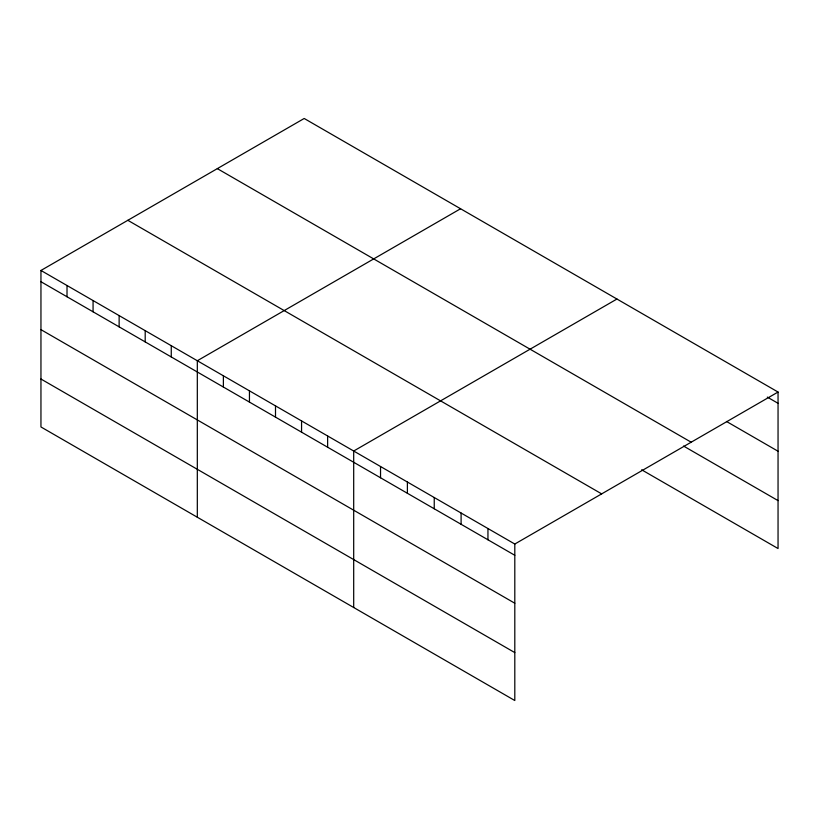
<?xml version="1.0" encoding="UTF-8"?>
<svg xmlns="http://www.w3.org/2000/svg" width="819" height="819" viewBox="0 0 819 819"><rect width="100%" height="100%" fill="white"/><g stroke="black" fill="none" stroke-linecap="round" stroke-linejoin="round"><path stroke-width="1.23" d="M40.95 270.465L514.803 544.031L514.803 700.521L40.95 426.955L40.95 270.465L304.197 118.479L778.05 392.045L778.05 548.535L641.646 469.789M460.575 208.753L197.318 360.739L197.318 517.229M616.942 299.037L353.695 451.023L353.695 607.514M514.803 544.031L778.05 392.045M767.311 397.102L778.05 403.306M726.494 421.468L778.05 451.238M217.332 168.632L691.175 442.209M683.537 446.048L778.05 500.614M127.825 220.301L601.668 493.877M40.95 281.716L514.803 555.292M40.95 329.647L514.803 603.224M40.95 379.023L514.803 652.6M487.95 528.531L487.95 539.793M461.097 513.032L461.097 524.283M434.244 497.522L434.244 508.783M407.391 482.022L407.391 493.284M380.538 466.523L380.538 477.784M327.631 435.974L327.631 447.235M301.566 420.925L301.566 432.186M275.501 405.876L275.501 417.137M249.447 390.837L249.447 402.088M223.382 375.788L223.382 387.049M171.263 345.69L171.263 356.951M145.198 330.651L145.198 341.902M119.134 315.602L119.134 326.863M93.069 300.553L93.069 311.814M67.015 285.503L67.015 296.765"/></g></svg>
